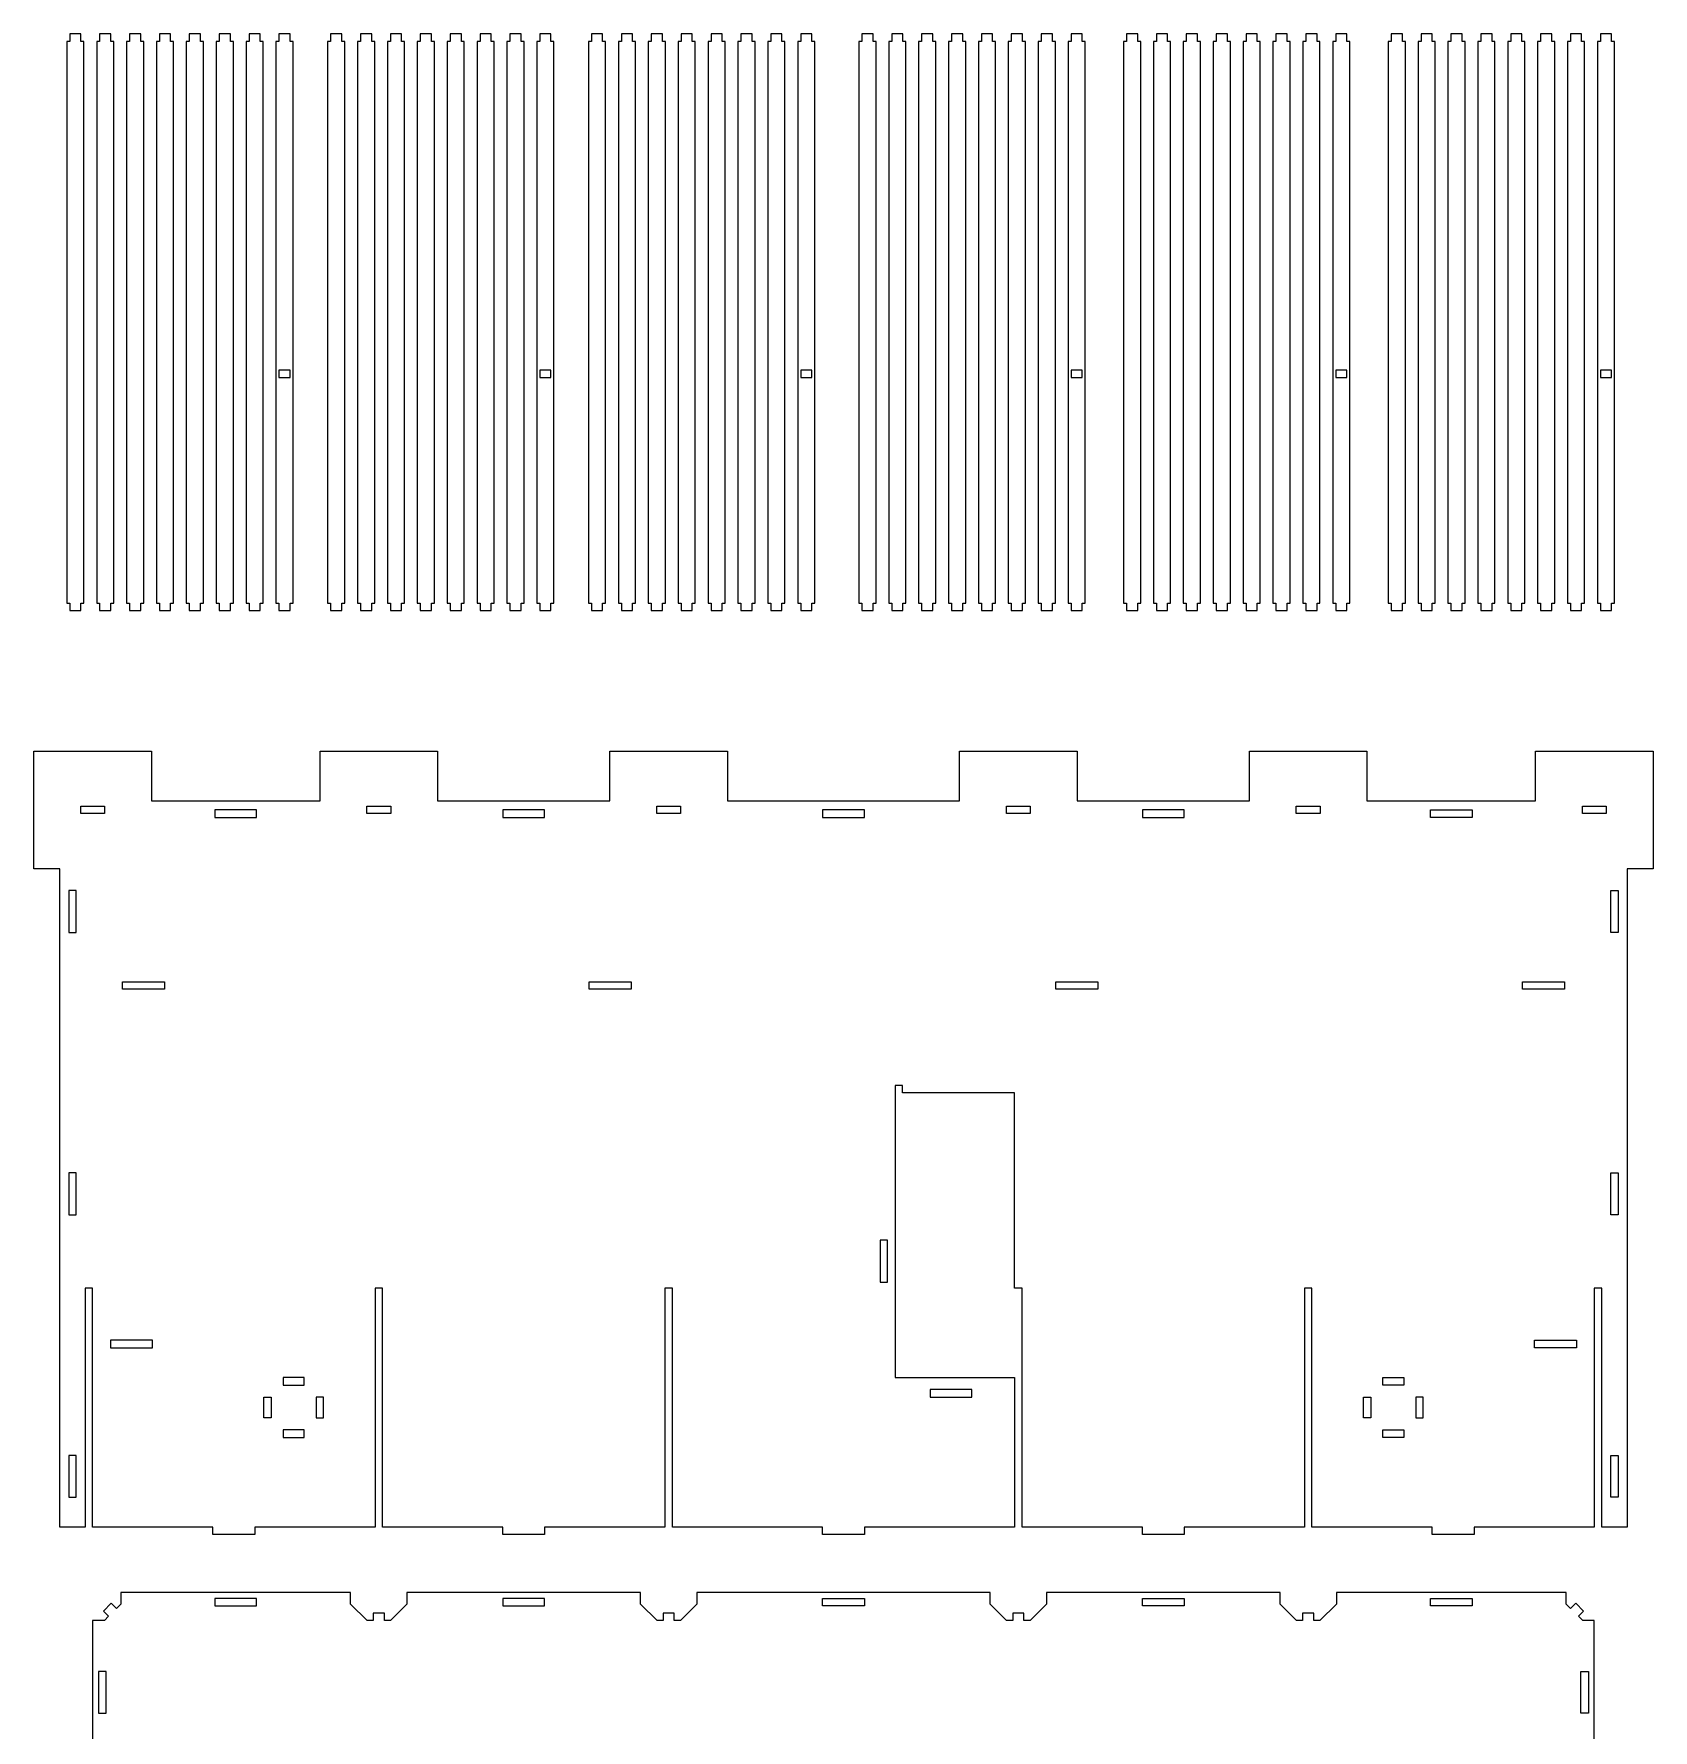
# Model space of a CAD drawing. Extents: x 9591 to 9820, y 1050 to 1177.
# Drawn here: x 9593.1 to 9647.3, y 1119.3 to 1176.1 of the extents above; entities that cross this region are included whole.
import ezdxf

# ---------------------------------------------------------------- set-up
doc = ezdxf.new("R2010")
doc.units = 0
doc.header["$MEASUREMENT"] = 0
doc.layers.add('LAYER_1', color=18, linetype='CONTINUOUS')

msp = doc.modelspace()

# ---------------------------------------------------------------- linework, layer by layer
at = {"layer": 'LAYER_1'}
for points in [[(9594.275, 1157.055), (9594.275, 1156.805), (9594.649, 1156.805), (9594.649, 1157.055), (9594.749, 1157.055), (9594.749, 1175.855), (9594.649, 1175.855), (9594.649, 1176.105), (9594.275, 1176.105), (9594.275, 1175.855), (9594.175, 1175.855), (9594.175, 1157.055)], [(9595.275, 1157.055), (9595.275, 1156.805), (9595.649, 1156.805), (9595.649, 1157.055), (9595.749, 1157.055), (9595.749, 1175.855), (9595.649, 1175.855), (9595.649, 1176.105), (9595.275, 1176.105), (9595.275, 1175.855), (9595.175, 1175.855), (9595.175, 1157.055)], [(9596.275, 1157.055), (9596.275, 1156.805), (9596.649, 1156.805), (9596.649, 1157.055), (9596.749, 1157.055), (9596.749, 1175.855), (9596.649, 1175.855), (9596.649, 1176.105), (9596.275, 1176.105), (9596.275, 1175.855), (9596.175, 1175.855), (9596.175, 1157.055)], [(9597.275, 1157.055), (9597.275, 1156.805), (9597.649, 1156.805), (9597.649, 1157.055), (9597.749, 1157.055), (9597.749, 1175.855), (9597.649, 1175.855), (9597.649, 1176.105), (9597.275, 1176.105), (9597.275, 1175.855), (9597.175, 1175.855), (9597.175, 1157.055)], [(9598.275, 1157.055), (9598.275, 1156.805), (9598.649, 1156.805), (9598.649, 1157.055), (9598.749, 1157.055), (9598.749, 1175.855), (9598.649, 1175.855), (9598.649, 1176.105), (9598.275, 1176.105), (9598.275, 1175.855), (9598.175, 1175.855), (9598.175, 1157.055)], [(9599.275, 1157.055), (9599.275, 1156.805), (9599.649, 1156.805), (9599.649, 1157.055), (9599.749, 1157.055), (9599.749, 1175.855), (9599.649, 1175.855), (9599.649, 1176.105), (9599.275, 1176.105), (9599.275, 1175.855), (9599.175, 1175.855), (9599.175, 1157.055)], [(9600.275, 1157.055), (9600.275, 1156.805), (9600.649, 1156.805), (9600.649, 1157.055), (9600.749, 1157.055), (9600.749, 1175.855), (9600.649, 1175.855), (9600.649, 1176.105), (9600.275, 1176.105), (9600.275, 1175.855), (9600.175, 1175.855), (9600.175, 1157.055)], [(9601.275, 1157.055), (9601.275, 1156.805), (9601.649, 1156.805), (9601.649, 1157.055), (9601.749, 1157.055), (9601.749, 1175.855), (9601.649, 1175.855), (9601.649, 1176.105), (9601.275, 1176.105), (9601.275, 1175.855), (9601.175, 1175.855), (9601.175, 1157.055)], [(9603.004, 1157.055), (9603.004, 1156.805), (9603.378, 1156.805), (9603.378, 1157.055), (9603.478, 1157.055), (9603.478, 1175.855), (9603.378, 1175.855), (9603.378, 1176.105), (9603.004, 1176.105), (9603.004, 1175.855), (9602.904, 1175.855), (9602.904, 1157.055)], [(9604.004, 1157.055), (9604.004, 1156.805), (9604.378, 1156.805), (9604.378, 1157.055), (9604.478, 1157.055), (9604.478, 1175.855), (9604.378, 1175.855), (9604.378, 1176.105), (9604.004, 1176.105), (9604.004, 1175.855), (9603.904, 1175.855), (9603.904, 1157.055)], [(9605.004, 1157.055), (9605.004, 1156.805), (9605.378, 1156.805), (9605.378, 1157.055), (9605.478, 1157.055), (9605.478, 1175.855), (9605.378, 1175.855), (9605.378, 1176.105), (9605.004, 1176.105), (9605.004, 1175.855), (9604.904, 1175.855), (9604.904, 1157.055)], [(9606.004, 1157.055), (9606.004, 1156.805), (9606.378, 1156.805), (9606.378, 1157.055), (9606.478, 1157.055), (9606.478, 1175.855), (9606.378, 1175.855), (9606.378, 1176.105), (9606.004, 1176.105), (9606.004, 1175.855), (9605.904, 1175.855), (9605.904, 1157.055)], [(9607.004, 1157.055), (9607.004, 1156.805), (9607.378, 1156.805), (9607.378, 1157.055), (9607.478, 1157.055), (9607.478, 1175.855), (9607.378, 1175.855), (9607.378, 1176.105), (9607.004, 1176.105), (9607.004, 1175.855), (9606.904, 1175.855), (9606.904, 1157.055)], [(9608.004, 1157.055), (9608.004, 1156.805), (9608.378, 1156.805), (9608.378, 1157.055), (9608.478, 1157.055), (9608.478, 1175.855), (9608.378, 1175.855), (9608.378, 1176.105), (9608.004, 1176.105), (9608.004, 1175.855), (9607.904, 1175.855), (9607.904, 1157.055)], [(9609.004, 1157.055), (9609.004, 1156.805), (9609.378, 1156.805), (9609.378, 1157.055), (9609.478, 1157.055), (9609.478, 1175.855), (9609.378, 1175.855), (9609.378, 1176.105), (9609.004, 1176.105), (9609.004, 1175.855), (9608.904, 1175.855), (9608.904, 1157.055)], [(9610.004, 1157.055), (9610.004, 1156.805), (9610.378, 1156.805), (9610.378, 1157.055), (9610.478, 1157.055), (9610.478, 1175.855), (9610.378, 1175.855), (9610.378, 1176.105), (9610.004, 1176.105), (9610.004, 1175.855), (9609.904, 1175.855), (9609.904, 1157.055)], [(9611.733, 1157.055), (9611.733, 1156.805), (9612.107, 1156.805), (9612.107, 1157.055), (9612.207, 1157.055), (9612.207, 1175.855), (9612.107, 1175.855), (9612.107, 1176.105), (9611.733, 1176.105), (9611.733, 1175.855), (9611.633, 1175.855), (9611.633, 1157.055)], [(9612.733, 1157.055), (9612.733, 1156.805), (9613.107, 1156.805), (9613.107, 1157.055), (9613.207, 1157.055), (9613.207, 1175.855), (9613.107, 1175.855), (9613.107, 1176.105), (9612.733, 1176.105), (9612.733, 1175.855), (9612.633, 1175.855), (9612.633, 1157.055)], [(9613.733, 1157.055), (9613.733, 1156.805), (9614.107, 1156.805), (9614.107, 1157.055), (9614.207, 1157.055), (9614.207, 1175.855), (9614.107, 1175.855), (9614.107, 1176.105), (9613.733, 1176.105), (9613.733, 1175.855), (9613.633, 1175.855), (9613.633, 1157.055)], [(9614.733, 1157.055), (9614.733, 1156.805), (9615.107, 1156.805), (9615.107, 1157.055), (9615.207, 1157.055), (9615.207, 1175.855), (9615.107, 1175.855), (9615.107, 1176.105), (9614.733, 1176.105), (9614.733, 1175.855), (9614.633, 1175.855), (9614.633, 1157.055)], [(9615.733, 1157.055), (9615.733, 1156.805), (9616.107, 1156.805), (9616.107, 1157.055), (9616.207, 1157.055), (9616.207, 1175.855), (9616.107, 1175.855), (9616.107, 1176.105), (9615.733, 1176.105), (9615.733, 1175.855), (9615.633, 1175.855), (9615.633, 1157.055)], [(9616.733, 1157.055), (9616.733, 1156.805), (9617.107, 1156.805), (9617.107, 1157.055), (9617.207, 1157.055), (9617.207, 1175.855), (9617.107, 1175.855), (9617.107, 1176.105), (9616.733, 1176.105), (9616.733, 1175.855), (9616.633, 1175.855), (9616.633, 1157.055)], [(9617.733, 1157.055), (9617.733, 1156.805), (9618.107, 1156.805), (9618.107, 1157.055), (9618.207, 1157.055), (9618.207, 1175.855), (9618.107, 1175.855), (9618.107, 1176.105), (9617.733, 1176.105), (9617.733, 1175.855), (9617.633, 1175.855), (9617.633, 1157.055)], [(9618.733, 1157.055), (9618.733, 1156.805), (9619.107, 1156.805), (9619.107, 1157.055), (9619.207, 1157.055), (9619.207, 1175.855), (9619.107, 1175.855), (9619.107, 1176.105), (9618.733, 1176.105), (9618.733, 1175.855), (9618.633, 1175.855), (9618.633, 1157.055)], [(9620.781, 1157.055), (9620.781, 1156.805), (9621.155, 1156.805), (9621.155, 1157.055), (9621.255, 1157.055), (9621.255, 1175.855), (9621.155, 1175.855), (9621.155, 1176.105), (9620.781, 1176.105), (9620.781, 1175.855), (9620.681, 1175.855), (9620.681, 1157.055)], [(9621.781, 1157.055), (9621.781, 1156.805), (9622.155, 1156.805), (9622.155, 1157.055), (9622.255, 1157.055), (9622.255, 1175.855), (9622.155, 1175.855), (9622.155, 1176.105), (9621.781, 1176.105), (9621.781, 1175.855), (9621.681, 1175.855), (9621.681, 1157.055)], [(9622.781, 1157.055), (9622.781, 1156.805), (9623.155, 1156.805), (9623.155, 1157.055), (9623.255, 1157.055), (9623.255, 1175.855), (9623.155, 1175.855), (9623.155, 1176.105), (9622.781, 1176.105), (9622.781, 1175.855), (9622.681, 1175.855), (9622.681, 1157.055)], [(9623.781, 1157.055), (9623.781, 1156.805), (9624.155, 1156.805), (9624.155, 1157.055), (9624.255, 1157.055), (9624.255, 1175.855), (9624.155, 1175.855), (9624.155, 1176.105), (9623.781, 1176.105), (9623.781, 1175.855), (9623.681, 1175.855), (9623.681, 1157.055)], [(9624.781, 1157.055), (9624.781, 1156.805), (9625.155, 1156.805), (9625.155, 1157.055), (9625.255, 1157.055), (9625.255, 1175.855), (9625.155, 1175.855), (9625.155, 1176.105), (9624.781, 1176.105), (9624.781, 1175.855), (9624.681, 1175.855), (9624.681, 1157.055)], [(9625.781, 1157.055), (9625.781, 1156.805), (9626.155, 1156.805), (9626.155, 1157.055), (9626.255, 1157.055), (9626.255, 1175.855), (9626.155, 1175.855), (9626.155, 1176.105), (9625.781, 1176.105), (9625.781, 1175.855), (9625.681, 1175.855), (9625.681, 1157.055)], [(9626.781, 1157.055), (9626.781, 1156.805), (9627.155, 1156.805), (9627.155, 1157.055), (9627.255, 1157.055), (9627.255, 1175.855), (9627.155, 1175.855), (9627.155, 1176.105), (9626.781, 1176.105), (9626.781, 1175.855), (9626.681, 1175.855), (9626.681, 1157.055)], [(9627.781, 1157.055), (9627.781, 1156.805), (9628.155, 1156.805), (9628.155, 1157.055), (9628.255, 1157.055), (9628.255, 1175.855), (9628.155, 1175.855), (9628.155, 1176.105), (9627.781, 1176.105), (9627.781, 1175.855), (9627.681, 1175.855), (9627.681, 1157.055)], [(9629.637, 1157.055), (9629.637, 1156.805), (9630.011, 1156.805), (9630.011, 1157.055), (9630.111, 1157.055), (9630.111, 1175.855), (9630.011, 1175.855), (9630.011, 1176.105), (9629.637, 1176.105), (9629.637, 1175.855), (9629.537, 1175.855), (9629.537, 1157.055)], [(9630.637, 1157.055), (9630.637, 1156.805), (9631.011, 1156.805), (9631.011, 1157.055), (9631.111, 1157.055), (9631.111, 1175.855), (9631.011, 1175.855), (9631.011, 1176.105), (9630.637, 1176.105), (9630.637, 1175.855), (9630.537, 1175.855), (9630.537, 1157.055)], [(9631.637, 1157.055), (9631.637, 1156.805), (9632.011, 1156.805), (9632.011, 1157.055), (9632.111, 1157.055), (9632.111, 1175.855), (9632.011, 1175.855), (9632.011, 1176.105), (9631.637, 1176.105), (9631.637, 1175.855), (9631.537, 1175.855), (9631.537, 1157.055)], [(9632.637, 1157.055), (9632.637, 1156.805), (9633.011, 1156.805), (9633.011, 1157.055), (9633.111, 1157.055), (9633.111, 1175.855), (9633.011, 1175.855), (9633.011, 1176.105), (9632.637, 1176.105), (9632.637, 1175.855), (9632.537, 1175.855), (9632.537, 1157.055)], [(9633.637, 1157.055), (9633.637, 1156.805), (9634.011, 1156.805), (9634.011, 1157.055), (9634.111, 1157.055), (9634.111, 1175.855), (9634.011, 1175.855), (9634.011, 1176.105), (9633.637, 1176.105), (9633.637, 1175.855), (9633.537, 1175.855), (9633.537, 1157.055)], [(9634.637, 1157.055), (9634.637, 1156.805), (9635.011, 1156.805), (9635.011, 1157.055), (9635.111, 1157.055), (9635.111, 1175.855), (9635.011, 1175.855), (9635.011, 1176.105), (9634.637, 1176.105), (9634.637, 1175.855), (9634.537, 1175.855), (9634.537, 1157.055)], [(9635.637, 1157.055), (9635.637, 1156.805), (9636.011, 1156.805), (9636.011, 1157.055), (9636.111, 1157.055), (9636.111, 1175.855), (9636.011, 1175.855), (9636.011, 1176.105), (9635.637, 1176.105), (9635.637, 1175.855), (9635.537, 1175.855), (9635.537, 1157.055)], [(9636.637, 1157.055), (9636.637, 1156.805), (9637.011, 1156.805), (9637.011, 1157.055), (9637.111, 1157.055), (9637.111, 1175.855), (9637.011, 1175.855), (9637.011, 1176.105), (9636.637, 1176.105), (9636.637, 1175.855), (9636.537, 1175.855), (9636.537, 1157.055)], [(9638.493, 1157.055), (9638.493, 1156.805), (9638.867, 1156.805), (9638.867, 1157.055), (9638.967, 1157.055), (9638.967, 1175.855), (9638.867, 1175.855), (9638.867, 1176.105), (9638.493, 1176.105), (9638.493, 1175.855), (9638.393, 1175.855), (9638.393, 1157.055)], [(9639.493, 1157.055), (9639.493, 1156.805), (9639.867, 1156.805), (9639.867, 1157.055), (9639.967, 1157.055), (9639.967, 1175.855), (9639.867, 1175.855), (9639.867, 1176.105), (9639.493, 1176.105), (9639.493, 1175.855), (9639.393, 1175.855), (9639.393, 1157.055)], [(9640.493, 1157.055), (9640.493, 1156.805), (9640.867, 1156.805), (9640.867, 1157.055), (9640.967, 1157.055), (9640.967, 1175.855), (9640.867, 1175.855), (9640.867, 1176.105), (9640.493, 1176.105), (9640.493, 1175.855), (9640.393, 1175.855), (9640.393, 1157.055)], [(9641.493, 1157.055), (9641.493, 1156.805), (9641.867, 1156.805), (9641.867, 1157.055), (9641.967, 1157.055), (9641.967, 1175.855), (9641.867, 1175.855), (9641.867, 1176.105), (9641.493, 1176.105), (9641.493, 1175.855), (9641.393, 1175.855), (9641.393, 1157.055)], [(9642.493, 1157.055), (9642.493, 1156.805), (9642.867, 1156.805), (9642.867, 1157.055), (9642.967, 1157.055), (9642.967, 1175.855), (9642.867, 1175.855), (9642.867, 1176.105), (9642.493, 1176.105), (9642.493, 1175.855), (9642.393, 1175.855), (9642.393, 1157.055)], [(9643.493, 1157.055), (9643.493, 1156.805), (9643.867, 1156.805), (9643.867, 1157.055), (9643.967, 1157.055), (9643.967, 1175.855), (9643.867, 1175.855), (9643.867, 1176.105), (9643.493, 1176.105), (9643.493, 1175.855), (9643.393, 1175.855), (9643.393, 1157.055)], [(9644.493, 1157.055), (9644.493, 1156.805), (9644.867, 1156.805), (9644.867, 1157.055), (9644.967, 1157.055), (9644.967, 1175.855), (9644.867, 1175.855), (9644.867, 1176.105), (9644.493, 1176.105), (9644.493, 1175.855), (9644.393, 1175.855), (9644.393, 1157.055)], [(9645.493, 1157.055), (9645.493, 1156.805), (9645.867, 1156.805), (9645.867, 1157.055), (9645.967, 1157.055), (9645.967, 1175.855), (9645.867, 1175.855), (9645.867, 1176.105), (9645.493, 1176.105), (9645.493, 1175.855), (9645.393, 1175.855), (9645.393, 1157.055)], [(9601.649, 1164.852), (9601.275, 1164.852), (9601.275, 1164.602), (9601.649, 1164.602)], [(9610.378, 1164.852), (9610.004, 1164.852), (9610.004, 1164.602), (9610.378, 1164.602)], [(9619.107, 1164.852), (9618.733, 1164.852), (9618.733, 1164.602), (9619.107, 1164.602)], [(9628.155, 1164.852), (9627.781, 1164.852), (9627.781, 1164.602), (9628.155, 1164.602)], [(9637.011, 1164.852), (9636.637, 1164.852), (9636.637, 1164.602), (9637.011, 1164.602)], [(9645.867, 1164.852), (9645.493, 1164.852), (9645.493, 1164.602), (9645.867, 1164.602)], [(9625.891, 1134.135), (9625.891, 1140.668), (9622.141, 1140.668), (9622.141, 1140.918), (9621.891, 1140.918), (9621.891, 1131.135), (9625.891, 1131.135), (9625.891, 1126.135), (9620.866, 1126.135), (9620.866, 1125.885), (9619.466, 1125.885), (9619.466, 1126.135), (9614.441, 1126.135), (9614.441, 1134.135), (9614.191, 1134.135), (9614.191, 1126.135), (9610.166, 1126.135), (9610.166, 1125.885), (9608.766, 1125.885), (9608.766, 1126.135), (9604.741, 1126.135), (9604.741, 1134.135), (9604.491, 1134.135), (9604.491, 1126.135), (9600.466, 1126.135), (9600.466, 1125.885), (9599.066, 1125.885), (9599.066, 1126.135), (9595.041, 1126.135), (9595.041, 1134.135), (9594.791, 1134.135), (9594.791, 1126.135), (9593.941, 1126.135), (9593.941, 1148.169), (9593.075, 1148.169), (9593.075, 1152.101), (9597.007, 1152.101), (9597.007, 1150.435), (9602.65, 1150.435), (9602.65, 1152.101), (9606.582, 1152.101), (9606.582, 1150.435), (9612.35, 1150.435), (9612.35, 1152.101), (9616.282, 1152.101), (9616.282, 1150.435), (9624.05, 1150.435), (9624.05, 1152.101), (9627.982, 1152.101), (9627.982, 1150.435), (9633.75, 1150.435), (9633.75, 1152.101), (9637.682, 1152.101), (9637.682, 1150.435), (9643.325, 1150.435), (9643.325, 1152.101), (9647.257, 1152.101), (9647.257, 1148.169), (9646.391, 1148.169), (9646.391, 1126.135), (9645.541, 1126.135), (9645.541, 1134.135), (9645.291, 1134.135), (9645.291, 1126.135), (9641.266, 1126.135), (9641.266, 1125.885), (9639.866, 1125.885), (9639.866, 1126.135), (9635.841, 1126.135), (9635.841, 1134.135), (9635.591, 1134.135), (9635.591, 1126.135), (9631.566, 1126.135), (9631.566, 1125.885), (9630.166, 1125.885), (9630.166, 1126.135), (9626.141, 1126.135), (9626.141, 1134.135)], [(9594.641, 1150.26), (9595.441, 1150.26), (9595.441, 1150.01), (9594.641, 1150.01)], [(9599.129, 1149.885), (9600.529, 1149.885), (9600.529, 1150.135), (9599.129, 1150.135)], [(9604.216, 1150.26), (9605.016, 1150.26), (9605.016, 1150.01), (9604.216, 1150.01)], [(9608.766, 1149.885), (9610.166, 1149.885), (9610.166, 1150.135), (9608.766, 1150.135)], [(9613.916, 1150.26), (9614.716, 1150.26), (9614.716, 1150.01), (9613.916, 1150.01)], [(9619.466, 1149.885), (9620.866, 1149.885), (9620.866, 1150.135), (9619.466, 1150.135)], [(9625.616, 1150.26), (9626.416, 1150.26), (9626.416, 1150.01), (9625.616, 1150.01)], [(9630.166, 1149.885), (9631.566, 1149.885), (9631.566, 1150.135), (9630.166, 1150.135)], [(9635.316, 1150.26), (9636.116, 1150.26), (9636.116, 1150.01), (9635.316, 1150.01)], [(9641.204, 1149.885), (9639.804, 1149.885), (9639.804, 1150.135), (9641.204, 1150.135)], [(9644.891, 1150.26), (9645.691, 1150.26), (9645.691, 1150.01), (9644.891, 1150.01)], [(9594.491, 1146.035), (9594.491, 1147.435), (9594.241, 1147.435), (9594.241, 1146.035)], [(9645.841, 1146.035), (9645.841, 1147.435), (9646.091, 1147.435), (9646.091, 1146.035)], [(9596.041, 1144.385), (9597.441, 1144.385), (9597.441, 1144.135), (9596.041, 1144.135)], [(9611.658, 1144.385), (9613.058, 1144.385), (9613.058, 1144.135), (9611.658, 1144.135)], [(9627.274, 1144.385), (9628.674, 1144.385), (9628.674, 1144.135), (9627.274, 1144.135)], [(9642.891, 1144.385), (9644.291, 1144.385), (9644.291, 1144.135), (9642.891, 1144.135)], [(9594.491, 1136.585), (9594.491, 1137.985), (9594.241, 1137.985), (9594.241, 1136.585)], [(9645.841, 1136.585), (9645.841, 1137.985), (9646.091, 1137.985), (9646.091, 1136.585)], [(9621.641, 1135.735), (9621.391, 1135.735), (9621.391, 1134.335), (9621.641, 1134.335)], [(9597.041, 1132.385), (9595.641, 1132.385), (9595.641, 1132.135), (9597.041, 1132.135)], [(9643.291, 1132.385), (9644.691, 1132.385), (9644.691, 1132.135), (9643.291, 1132.135)], [(9601.416, 1130.885), (9602.116, 1130.885), (9602.116, 1131.135), (9601.416, 1131.135)], [(9638.916, 1130.885), (9638.216, 1130.885), (9638.216, 1131.135), (9638.916, 1131.135)], [(9600.766, 1129.785), (9600.766, 1130.485), (9601.016, 1130.485), (9601.016, 1129.785)], [(9602.766, 1129.785), (9602.766, 1130.485), (9602.516, 1130.485), (9602.516, 1129.785)], [(9623.066, 1130.485), (9624.466, 1130.485), (9624.466, 1130.735), (9623.066, 1130.735)], [(9637.566, 1129.785), (9637.566, 1130.485), (9637.816, 1130.485), (9637.816, 1129.785)], [(9639.566, 1129.785), (9639.566, 1130.485), (9639.316, 1130.485), (9639.316, 1129.785)], [(9601.416, 1129.135), (9602.116, 1129.135), (9602.116, 1129.385), (9601.416, 1129.385)], [(9638.916, 1129.135), (9638.216, 1129.135), (9638.216, 1129.385), (9638.916, 1129.385)], [(9594.491, 1127.135), (9594.491, 1128.535), (9594.241, 1128.535), (9594.241, 1127.135)], [(9645.841, 1127.135), (9645.841, 1128.535), (9646.091, 1128.535), (9646.091, 1127.135)], [(9599.129, 1123.497), (9600.529, 1123.497), (9600.529, 1123.747), (9599.129, 1123.747)], [(9608.766, 1123.497), (9610.166, 1123.497), (9610.166, 1123.747), (9608.766, 1123.747)], [(9620.866, 1123.497), (9619.466, 1123.497), (9619.466, 1123.747), (9620.866, 1123.747)], [(9631.566, 1123.497), (9630.166, 1123.497), (9630.166, 1123.747), (9631.566, 1123.747)], [(9641.204, 1123.497), (9639.804, 1123.497), (9639.804, 1123.747), (9641.204, 1123.747)], [(9595.241, 1121.301), (9595.241, 1119.901), (9595.491, 1119.901), (9595.491, 1121.301)], [(9645.091, 1121.301), (9645.091, 1119.901), (9644.841, 1119.901), (9644.841, 1121.301)]]:
    msp.add_lwpolyline(points, close=True, dxfattribs=at)
msp.add_lwpolyline([(9645.291, 1115.947), (9645.291, 1123.004), (9644.901, 1123.004), (9644.757, 1123.148), (9644.933, 1123.325), (9644.669, 1123.589), (9644.492, 1123.413), (9644.348, 1123.557), (9644.348, 1123.947), (9636.659, 1123.947), (9636.659, 1123.557), (9636.107, 1123.004), (9635.903, 1123.004), (9635.903, 1123.254), (9635.529, 1123.254), (9635.529, 1123.004), (9635.326, 1123.004), (9634.773, 1123.557), (9634.773, 1123.947), (9626.959, 1123.947), (9626.959, 1123.557), (9626.407, 1123.004), (9626.203, 1123.004), (9626.203, 1123.254), (9625.829, 1123.254), (9625.829, 1123.004), (9625.626, 1123.004), (9625.073, 1123.557), (9625.073, 1123.947), (9615.259, 1123.947), (9615.259, 1123.557), (9614.707, 1123.004), (9614.503, 1123.004), (9614.503, 1123.254), (9614.129, 1123.254), (9614.129, 1123.004), (9613.926, 1123.004), (9613.373, 1123.557), (9613.373, 1123.947), (9605.559, 1123.947), (9605.559, 1123.557), (9605.007, 1123.004), (9604.803, 1123.004), (9604.803, 1123.254), (9604.429, 1123.254), (9604.429, 1123.004), (9604.226, 1123.004), (9603.673, 1123.557), (9603.673, 1123.947), (9595.984, 1123.947), (9595.984, 1123.557), (9595.84, 1123.413), (9595.663, 1123.589), (9595.399, 1123.325), (9595.576, 1123.148), (9595.432, 1123.004), (9595.041, 1123.004), (9595.041, 1115.947)], dxfattribs=at)

doc.saveas('drawing.dxf')
